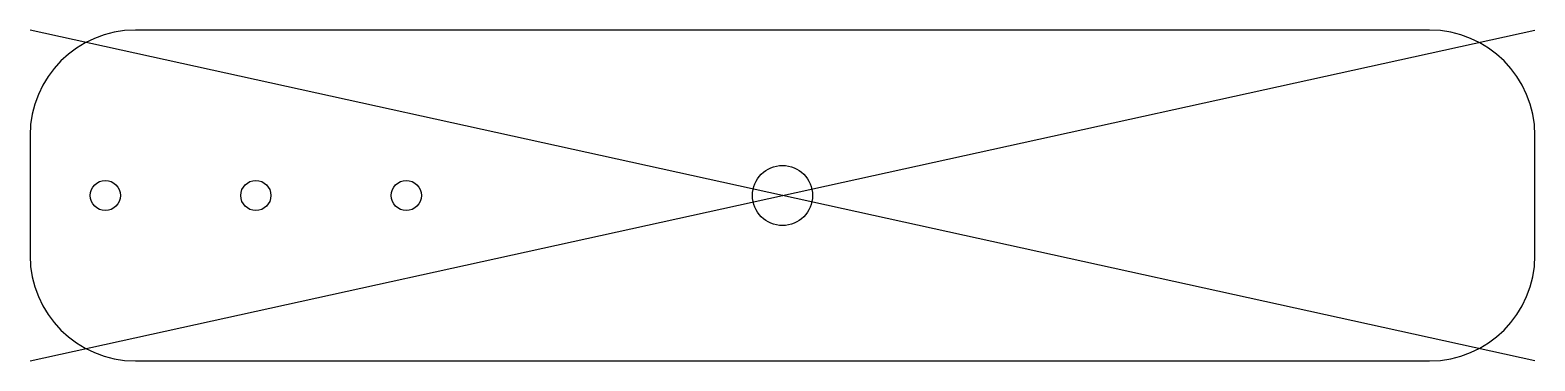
# Model space of a CAD drawing. Header units: centimetres. Extents: x -5 to 5, y -1.1 to 1.1.
import ezdxf

# ---------------------------------------------------------------- set-up
doc = ezdxf.new("R2010")
doc.units = ezdxf.units.CM
doc.header["$MEASUREMENT"] = 0
doc.layers.add('arm 2 v2_Sketch1', color=7, linetype='Continuous')

msp = doc.modelspace()

# ---------------------------------------------------------------- linework, layer by layer
at = {"layer": 'arm 2 v2_Sketch1'}
for p, q in [((5, -1.1), (-5, 1.1)), ((-5, -1.1), (5, 1.1)), ((4.3, 1.1), (-4.3, 1.1)), ((-5, 0.4), (-5, -0.4)), ((5, -0.4), (5, 0.4)), ((-4.3, -1.1), (4.3, -1.1))]:
    msp.add_line(p, q, dxfattribs=at)
for centre, radius in [((0, 0), 0.2), ((-4.5, 0), 0.1), ((-3.5, 0), 0.1), ((-2.5, 0), 0.1)]:
    msp.add_circle(centre, radius, dxfattribs=at)
for centre, start, end in [((-4.3, 0.4), 90, 180), ((4.3, 0.4), 0, 90), ((-4.3, -0.4), 180, 270), ((4.3, -0.4), 270, 0)]:
    msp.add_arc(centre, 0.7, start, end, dxfattribs=at)
msp.add_point((0, 0), dxfattribs=at)
msp.add_point((0, 0), dxfattribs=at)

doc.saveas('drawing.dxf')
